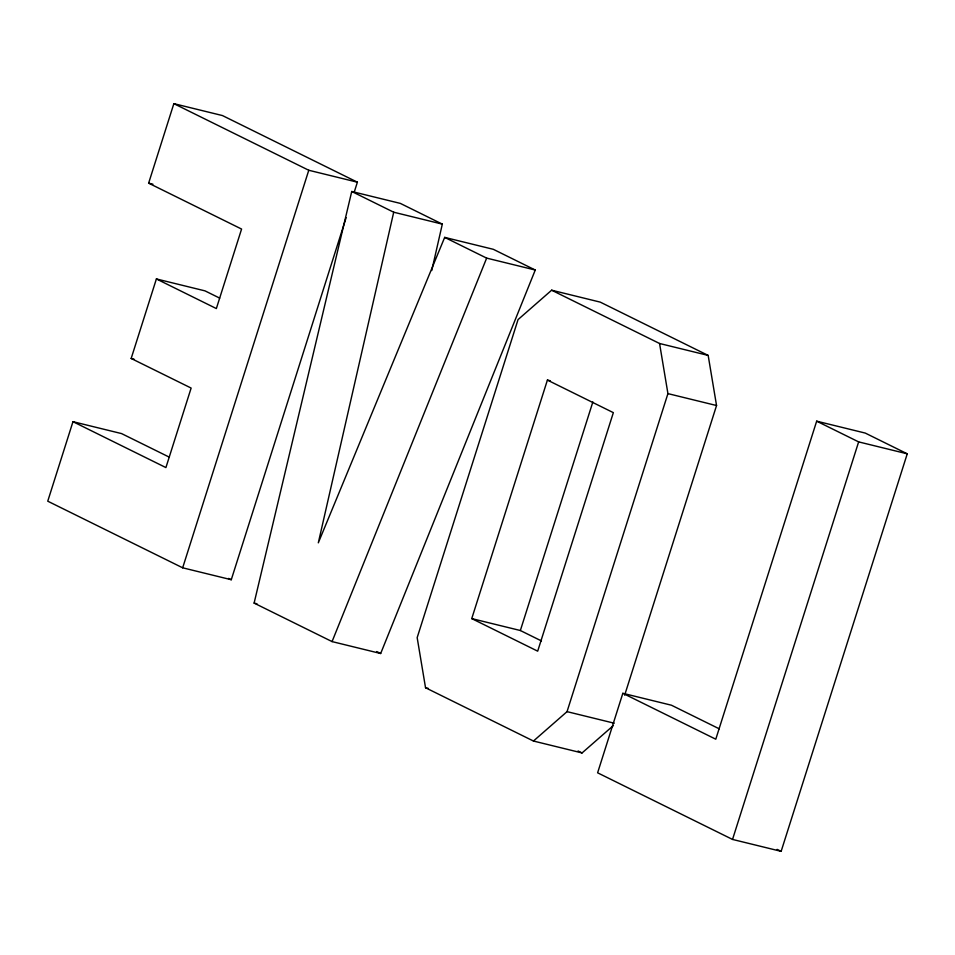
<?xml version="1.0" encoding="UTF-8"?>
<svg xmlns="http://www.w3.org/2000/svg" width="955" height="955" viewBox="0 0 955 955"><rect width="100%" height="100%" fill="white"/><g stroke="black" fill="none" stroke-linecap="round" stroke-linejoin="round"><path stroke-width="1.43" d="M351.738 191.489L393.711 212.213L318.313 542.834L444.684 237.389L493.293 249.303L535.266 270.026L380.675 653.507L332.065 641.593L254.114 603.094L351.738 191.489L400.348 203.403L442.32 224.127L431.744 270.54M169.381 457.194L121.583 433.594L72.974 421.68L47.75 501.184L182.668 567.807L231.277 579.721L346.128 217.68M72.974 421.68L165.907 467.58L191.131 388.064L131.169 358.459L156.393 278.944L216.355 308.561L241.579 229.057L148.634 183.157L173.858 103.653L222.467 115.567L357.385 182.19L354.233 192.122M182.668 567.807L308.775 170.265L173.858 103.653M547.406 380.078L613.349 412.644L537.689 651.167L471.746 618.601L547.406 380.078L550.271 380.782M541.461 640.936L520.356 630.515L592.864 401.936M533.451 741.032L567.043 711.642L667.927 393.615L659.559 343.49L551.644 290.201L518.052 319.591L417.168 637.63L425.536 687.743L533.451 741.032L582.061 752.946L613.42 725.514M622.839 693.306L597.615 772.81L732.533 839.433L781.142 851.347L907.25 453.816L865.278 433.081L816.668 421.167L715.784 739.206L622.839 693.306L671.449 705.22L719.246 728.82M624.666 695.168L716.548 405.529L708.168 355.415L600.253 302.126L551.644 290.201M732.533 839.433L858.64 441.89L816.668 421.167M332.065 641.593L486.656 258.113L535.266 270.026M308.775 170.265L357.385 182.19M393.711 212.213L442.32 224.127M148.634 183.157L152.919 184.208M659.559 343.49L708.168 355.415M667.927 393.615L716.548 405.529M858.64 441.89L907.25 453.816M156.393 278.944L205.003 290.869L219.662 298.103M131.169 358.459L134.034 359.164M471.746 618.601L520.356 630.515M254.114 603.094L256.979 603.799M567.043 711.642L614.232 723.21M425.536 687.743L428.401 688.448M444.684 237.389L486.656 258.113M228.603 578.408L231.277 579.721M376.712 651.549L380.675 653.507M578.062 750.976L582.061 752.946M777.131 849.377L781.142 851.347"/></g></svg>
